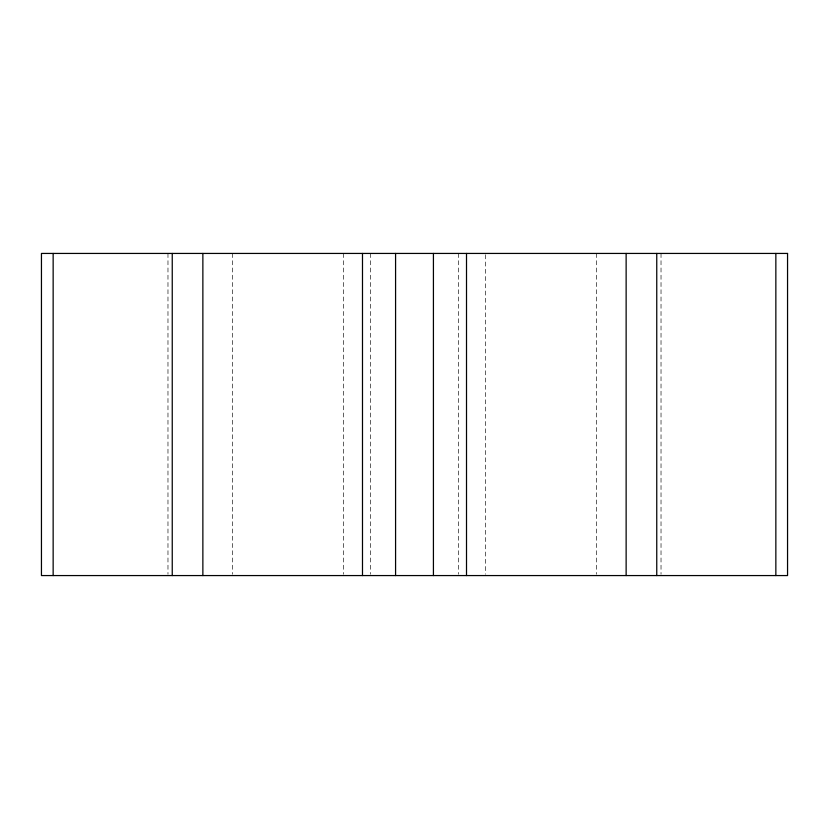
<?xml version="1.0" encoding="UTF-8"?>
<svg xmlns="http://www.w3.org/2000/svg" width="829" height="829" viewBox="0 0 829 829"><rect width="100%" height="100%" fill="white"/><g stroke="black" fill="none" stroke-linecap="round" stroke-linejoin="round"><path stroke-width="0.62" stroke-dasharray="4.14 3.11" d="M661.024 253.436L661.024 574.269M596.662 253.436L596.662 574.269M485.369 254.731L485.369 574.269M458.603 253.436L458.603 574.269M370.397 253.436L370.397 574.269M343.631 253.436L343.631 574.269M232.338 253.436L232.338 574.269M167.976 253.436L167.976 574.269"/><path stroke-width="1.24" d="M775.851 253.436L775.851 575.564M656.755 253.436L656.755 575.564M626.133 253.436L626.133 575.564M466.509 253.436L466.509 575.564M433.422 253.436L433.422 575.564M395.578 253.436L395.578 575.564M362.491 253.436L362.491 575.564M202.867 253.436L202.867 575.564M172.245 253.436L172.245 575.564M53.149 253.436L53.149 575.564M787.55 253.436L41.45 253.436L41.45 575.564L787.55 575.564L787.55 253.436"/></g></svg>
